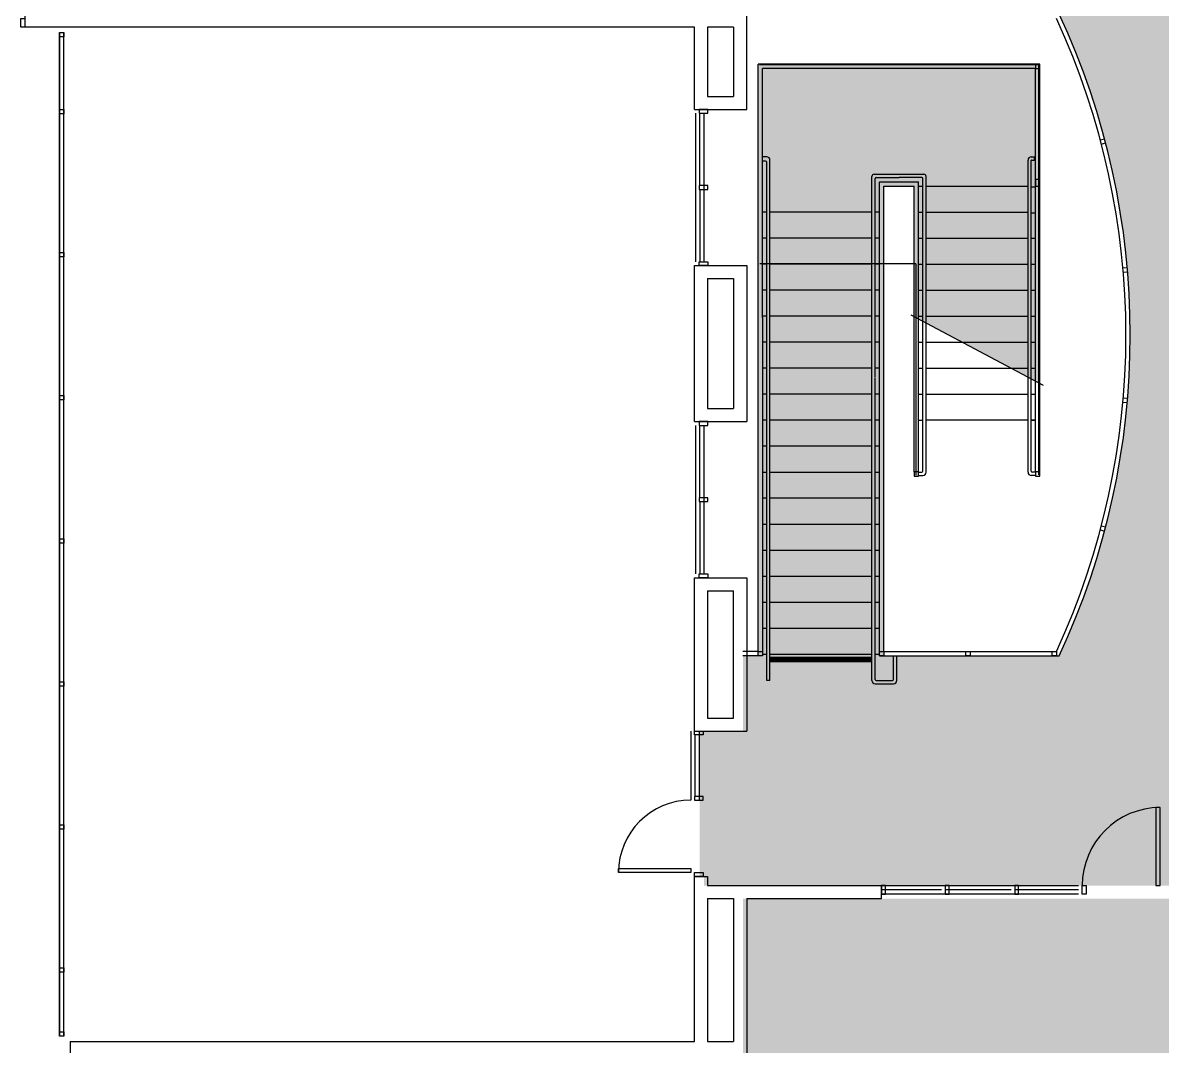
# Model space of a CAD drawing. Header units: inches. Extents: x 69173478 to 69175804, y 27696061 to 27697563.
# Drawn here: x 69174320 to 69174845, y 27696563 to 27697035 of the extents above; entities that cross this region are included whole.
import ezdxf

# ---------------------------------------------------------------- set-up
doc = ezdxf.new("R2010")
doc.units = ezdxf.units.IN
doc.header["$LTSCALE"] = 0.5
doc.header["$MEASUREMENT"] = 0
for name, color, linetype in [('A-DOOR', 2, 'Continuous'), ('A-FLOR', 3, 'Continuous'), ('A-GLAZ', 1, 'Continuous'), ('A-SITE', 3, 'Continuous'), ('A-WALL', 5, 'Continuous'), ('Rooms-Category-Color', 7, 'Continuous'), ('Rooms-College-Color', 7, 'Continuous'), ('Rooms-Department-Color', 7, 'Continuous'), ('Rooms-Division-Color', 7, 'Continuous')]:
    doc.layers.add(name, color=color, linetype=linetype)

msp = doc.modelspace()

# ---------------------------------------------------------------- hatches: boundary and pattern name
at = {"layer": 'Rooms-Category-Color', "true_color": 0xfa9ba3}
msp.add_hatch(color=241, dxfattribs=at).paths.add_polyline_path([(69174897.78, 27697422.84), (69175469.78, 27697422.84), (69175469.78, 27697302.84), (69175509.78, 27697302.84), (69175509.78, 27696558.84), (69175533.78, 27696558.84), (69175533.78, 27696498.84), (69175509.78, 27696498.84), (69175509.78, 27696336.84), (69175533.78, 27696336.84), (69175533.78, 27696210.84), (69174384.78, 27696210.84), (69174384.78, 27696228.84), (69174363.69, 27696228.84), (69174363.69, 27696526.84), (69174345.78, 27696526.84), (69174345.78, 27696558.84), (69174651.78, 27696558.84), (69174651.78, 27696630.84), (69174862.78, 27696630.84), (69174862.78, 27696660.84), (69174915.78, 27696660.84), (69174915.78, 27696558.84), (69175252.78, 27696558.84), (69175252.78, 27696783.84), (69175218.11, 27696783.84), (69175218.11, 27696846.84), (69175218.78, 27696846.84), (69175218.78, 27696855.84), (69175164.28, 27696855.84), (69175164.28, 27696875.13), (69175102.28, 27696875.13), (69175102.28, 27696969.84), (69174921.78, 27696969.84), (69174921.78, 27697179.84), (69174897.78, 27697179.84)])
at = {"layer": 'Rooms-Category-Color', "true_color": 0xadadad}
h = msp.add_hatch(color=253, dxfattribs=at)
edge = h.paths.add_edge_path()
edge.add_line((69175214.11, 27696783.84), (69175214.11, 27696846.84))
edge.add_line((69175214.11, 27696846.84), (69175212.78, 27696846.84))
edge.add_line((69175212.78, 27696846.84), (69175212.78, 27696849.84))
edge.add_line((69175212.78, 27696849.84), (69175158.28, 27696849.84))
edge.add_line((69175158.28, 27696849.84), (69175158.28, 27696869.13))
edge.add_line((69175158.28, 27696869.13), (69175102.28, 27696869.13))
edge.add_line((69175102.28, 27696869.13), (69175102.28, 27696849.84))
edge.add_line((69175102.28, 27696849.84), (69174936.28, 27696849.84))
edge.add_line((69174936.28, 27696849.84), (69174936.28, 27696963.84))
edge.add_line((69174936.28, 27696963.84), (69174915.78, 27696963.84))
edge.add_line((69174915.78, 27696963.84), (69174915.78, 27697173.84))
edge.add_line((69174915.78, 27697173.84), (69174891.78, 27697173.84))
edge.add_line((69174891.78, 27697173.84), (69174891.78, 27697258.84))
edge.add_line((69174891.78, 27697258.84), (69174675.78, 27697258.84))
edge.add_line((69174675.78, 27697258.84), (69174675.78, 27697173.84))
edge.add_line((69174675.78, 27697173.84), (69174651.78, 27697173.84))
edge.add_line((69174651.78, 27697173.84), (69174651.78, 27697038.84))
edge.add_line((69174651.78, 27697038.84), (69174797.7, 27697038.84))
edge.add_arc((69174479.43, 27696890.84), 351, -24.939, 24.939, ccw=False)
edge.add_line((69174797.7, 27696742.84), (69174716.78, 27696742.84))
edge.add_line((69174716.78, 27696742.84), (69174716.78, 27696959.47))
edge.add_line((69174716.78, 27696959.47), (69174730.78, 27696959.47))
edge.add_line((69174730.78, 27696959.47), (69174730.78, 27696899.14))
edge.add_line((69174730.78, 27696899.14), (69174788.78, 27696868.32))
edge.add_line((69174788.78, 27696868.32), (69174788.78, 27697015.72))
edge.add_line((69174788.78, 27697015.72), (69174658.78, 27697015.72))
edge.add_line((69174658.78, 27697015.72), (69174658.78, 27696742.84))
edge.add_line((69174658.78, 27696742.84), (69174651.78, 27696742.84))
edge.add_line((69174651.78, 27696742.84), (69174651.78, 27696708.09))
edge.add_line((69174651.78, 27696708.09), (69174631.78, 27696708.09))
edge.add_line((69174631.78, 27696708.09), (69174631.78, 27696641.09))
edge.add_line((69174631.78, 27696641.09), (69174633.78, 27696641.09))
edge.add_line((69174633.78, 27696641.09), (69174633.78, 27696636.84))
edge.add_line((69174633.78, 27696636.84), (69174856.78, 27696636.84))
edge.add_line((69174856.78, 27696636.84), (69174856.78, 27696666.84))
edge.add_line((69174856.78, 27696666.84), (69174915.78, 27696666.84))
edge.add_line((69174915.78, 27696666.84), (69174915.78, 27696783.84))
edge.add_line((69174915.78, 27696783.84), (69175214.11, 27696783.84))
at = {"layer": 'Rooms-College-Color', "true_color": 0xadadad}
msp.add_hatch(color=253, dxfattribs=at).paths.add_polyline_path([(69174897.78, 27697422.84), (69175469.78, 27697422.84), (69175469.78, 27697302.84), (69175509.78, 27697302.84), (69175509.78, 27696558.84), (69175533.78, 27696558.84), (69175533.78, 27696498.84), (69175509.78, 27696498.84), (69175509.78, 27696336.84), (69175533.78, 27696336.84), (69175533.78, 27696210.84), (69174384.78, 27696210.84), (69174384.78, 27696228.84), (69174363.69, 27696228.84), (69174363.69, 27696526.84), (69174345.78, 27696526.84), (69174345.78, 27696558.84), (69174651.78, 27696558.84), (69174651.78, 27696630.84), (69174862.78, 27696630.84), (69174862.78, 27696660.84), (69174915.78, 27696660.84), (69174915.78, 27696558.84), (69175252.78, 27696558.84), (69175252.78, 27696783.84), (69175218.11, 27696783.84), (69175218.11, 27696846.84), (69175218.78, 27696846.84), (69175218.78, 27696855.84), (69175164.28, 27696855.84), (69175164.28, 27696875.13), (69175102.28, 27696875.13), (69175102.28, 27696969.84), (69174921.78, 27696969.84), (69174921.78, 27697179.84), (69174897.78, 27697179.84)])
h = msp.add_hatch(color=253, dxfattribs=at)
edge = h.paths.add_edge_path()
edge.add_line((69175214.11, 27696783.84), (69175214.11, 27696846.84))
edge.add_line((69175214.11, 27696846.84), (69175212.78, 27696846.84))
edge.add_line((69175212.78, 27696846.84), (69175212.78, 27696849.84))
edge.add_line((69175212.78, 27696849.84), (69175158.28, 27696849.84))
edge.add_line((69175158.28, 27696849.84), (69175158.28, 27696869.13))
edge.add_line((69175158.28, 27696869.13), (69175102.28, 27696869.13))
edge.add_line((69175102.28, 27696869.13), (69175102.28, 27696849.84))
edge.add_line((69175102.28, 27696849.84), (69174936.28, 27696849.84))
edge.add_line((69174936.28, 27696849.84), (69174936.28, 27696963.84))
edge.add_line((69174936.28, 27696963.84), (69174915.78, 27696963.84))
edge.add_line((69174915.78, 27696963.84), (69174915.78, 27697173.84))
edge.add_line((69174915.78, 27697173.84), (69174891.78, 27697173.84))
edge.add_line((69174891.78, 27697173.84), (69174891.78, 27697258.84))
edge.add_line((69174891.78, 27697258.84), (69174675.78, 27697258.84))
edge.add_line((69174675.78, 27697258.84), (69174675.78, 27697173.84))
edge.add_line((69174675.78, 27697173.84), (69174651.78, 27697173.84))
edge.add_line((69174651.78, 27697173.84), (69174651.78, 27697038.84))
edge.add_line((69174651.78, 27697038.84), (69174797.7, 27697038.84))
edge.add_arc((69174479.43, 27696890.84), 351, -24.939, 24.939, ccw=False)
edge.add_line((69174797.7, 27696742.84), (69174716.78, 27696742.84))
edge.add_line((69174716.78, 27696742.84), (69174716.78, 27696959.47))
edge.add_line((69174716.78, 27696959.47), (69174730.78, 27696959.47))
edge.add_line((69174730.78, 27696959.47), (69174730.78, 27696899.14))
edge.add_line((69174730.78, 27696899.14), (69174788.78, 27696868.32))
edge.add_line((69174788.78, 27696868.32), (69174788.78, 27697015.72))
edge.add_line((69174788.78, 27697015.72), (69174658.78, 27697015.72))
edge.add_line((69174658.78, 27697015.72), (69174658.78, 27696742.84))
edge.add_line((69174658.78, 27696742.84), (69174651.78, 27696742.84))
edge.add_line((69174651.78, 27696742.84), (69174651.78, 27696708.09))
edge.add_line((69174651.78, 27696708.09), (69174631.78, 27696708.09))
edge.add_line((69174631.78, 27696708.09), (69174631.78, 27696641.09))
edge.add_line((69174631.78, 27696641.09), (69174633.78, 27696641.09))
edge.add_line((69174633.78, 27696641.09), (69174633.78, 27696636.84))
edge.add_line((69174633.78, 27696636.84), (69174856.78, 27696636.84))
edge.add_line((69174856.78, 27696636.84), (69174856.78, 27696666.84))
edge.add_line((69174856.78, 27696666.84), (69174915.78, 27696666.84))
edge.add_line((69174915.78, 27696666.84), (69174915.78, 27696783.84))
edge.add_line((69174915.78, 27696783.84), (69175214.11, 27696783.84))
at = {"layer": 'Rooms-Department-Color', "true_color": 0x80bc67}
msp.add_hatch(color=83, dxfattribs=at).paths.add_polyline_path([(69174897.78, 27697422.84), (69175469.78, 27697422.84), (69175469.78, 27697302.84), (69175509.78, 27697302.84), (69175509.78, 27696558.84), (69175533.78, 27696558.84), (69175533.78, 27696498.84), (69175509.78, 27696498.84), (69175509.78, 27696336.84), (69175533.78, 27696336.84), (69175533.78, 27696210.84), (69174384.78, 27696210.84), (69174384.78, 27696228.84), (69174363.69, 27696228.84), (69174363.69, 27696526.84), (69174345.78, 27696526.84), (69174345.78, 27696558.84), (69174651.78, 27696558.84), (69174651.78, 27696630.84), (69174862.78, 27696630.84), (69174862.78, 27696660.84), (69174915.78, 27696660.84), (69174915.78, 27696558.84), (69175252.78, 27696558.84), (69175252.78, 27696783.84), (69175218.11, 27696783.84), (69175218.11, 27696846.84), (69175218.78, 27696846.84), (69175218.78, 27696855.84), (69175164.28, 27696855.84), (69175164.28, 27696875.13), (69175102.28, 27696875.13), (69175102.28, 27696969.84), (69174921.78, 27696969.84), (69174921.78, 27697179.84), (69174897.78, 27697179.84)])
at = {"layer": 'Rooms-Department-Color', "true_color": 0xacacac}
h = msp.add_hatch(color=253, dxfattribs=at)
edge = h.paths.add_edge_path()
edge.add_line((69175214.11, 27696783.84), (69175214.11, 27696846.84))
edge.add_line((69175214.11, 27696846.84), (69175212.78, 27696846.84))
edge.add_line((69175212.78, 27696846.84), (69175212.78, 27696849.84))
edge.add_line((69175212.78, 27696849.84), (69175158.28, 27696849.84))
edge.add_line((69175158.28, 27696849.84), (69175158.28, 27696869.13))
edge.add_line((69175158.28, 27696869.13), (69175102.28, 27696869.13))
edge.add_line((69175102.28, 27696869.13), (69175102.28, 27696849.84))
edge.add_line((69175102.28, 27696849.84), (69174936.28, 27696849.84))
edge.add_line((69174936.28, 27696849.84), (69174936.28, 27696963.84))
edge.add_line((69174936.28, 27696963.84), (69174915.78, 27696963.84))
edge.add_line((69174915.78, 27696963.84), (69174915.78, 27697173.84))
edge.add_line((69174915.78, 27697173.84), (69174891.78, 27697173.84))
edge.add_line((69174891.78, 27697173.84), (69174891.78, 27697258.84))
edge.add_line((69174891.78, 27697258.84), (69174675.78, 27697258.84))
edge.add_line((69174675.78, 27697258.84), (69174675.78, 27697173.84))
edge.add_line((69174675.78, 27697173.84), (69174651.78, 27697173.84))
edge.add_line((69174651.78, 27697173.84), (69174651.78, 27697038.84))
edge.add_line((69174651.78, 27697038.84), (69174797.7, 27697038.84))
edge.add_arc((69174479.43, 27696890.84), 351, -24.939, 24.939, ccw=False)
edge.add_line((69174797.7, 27696742.84), (69174716.78, 27696742.84))
edge.add_line((69174716.78, 27696742.84), (69174716.78, 27696959.47))
edge.add_line((69174716.78, 27696959.47), (69174730.78, 27696959.47))
edge.add_line((69174730.78, 27696959.47), (69174730.78, 27696899.14))
edge.add_line((69174730.78, 27696899.14), (69174788.78, 27696868.32))
edge.add_line((69174788.78, 27696868.32), (69174788.78, 27697015.72))
edge.add_line((69174788.78, 27697015.72), (69174658.78, 27697015.72))
edge.add_line((69174658.78, 27697015.72), (69174658.78, 27696742.84))
edge.add_line((69174658.78, 27696742.84), (69174651.78, 27696742.84))
edge.add_line((69174651.78, 27696742.84), (69174651.78, 27696708.09))
edge.add_line((69174651.78, 27696708.09), (69174631.78, 27696708.09))
edge.add_line((69174631.78, 27696708.09), (69174631.78, 27696641.09))
edge.add_line((69174631.78, 27696641.09), (69174633.78, 27696641.09))
edge.add_line((69174633.78, 27696641.09), (69174633.78, 27696636.84))
edge.add_line((69174633.78, 27696636.84), (69174856.78, 27696636.84))
edge.add_line((69174856.78, 27696636.84), (69174856.78, 27696666.84))
edge.add_line((69174856.78, 27696666.84), (69174915.78, 27696666.84))
edge.add_line((69174915.78, 27696666.84), (69174915.78, 27696783.84))
edge.add_line((69174915.78, 27696783.84), (69175214.11, 27696783.84))
at = {"layer": 'Rooms-Division-Color', "true_color": 0x80bc67}
msp.add_hatch(color=83, dxfattribs=at).paths.add_polyline_path([(69174897.78, 27697422.84), (69175469.78, 27697422.84), (69175469.78, 27697302.84), (69175509.78, 27697302.84), (69175509.78, 27696558.84), (69175533.78, 27696558.84), (69175533.78, 27696498.84), (69175509.78, 27696498.84), (69175509.78, 27696336.84), (69175533.78, 27696336.84), (69175533.78, 27696210.84), (69174384.78, 27696210.84), (69174384.78, 27696228.84), (69174363.69, 27696228.84), (69174363.69, 27696526.84), (69174345.78, 27696526.84), (69174345.78, 27696558.84), (69174651.78, 27696558.84), (69174651.78, 27696630.84), (69174862.78, 27696630.84), (69174862.78, 27696660.84), (69174915.78, 27696660.84), (69174915.78, 27696558.84), (69175252.78, 27696558.84), (69175252.78, 27696783.84), (69175218.11, 27696783.84), (69175218.11, 27696846.84), (69175218.78, 27696846.84), (69175218.78, 27696855.84), (69175164.28, 27696855.84), (69175164.28, 27696875.13), (69175102.28, 27696875.13), (69175102.28, 27696969.84), (69174921.78, 27696969.84), (69174921.78, 27697179.84), (69174897.78, 27697179.84)])
at = {"layer": 'Rooms-Division-Color', "true_color": 0xadadad}
h = msp.add_hatch(color=253, dxfattribs=at)
edge = h.paths.add_edge_path()
edge.add_line((69175214.11, 27696783.84), (69175214.11, 27696846.84))
edge.add_line((69175214.11, 27696846.84), (69175212.78, 27696846.84))
edge.add_line((69175212.78, 27696846.84), (69175212.78, 27696849.84))
edge.add_line((69175212.78, 27696849.84), (69175158.28, 27696849.84))
edge.add_line((69175158.28, 27696849.84), (69175158.28, 27696869.13))
edge.add_line((69175158.28, 27696869.13), (69175102.28, 27696869.13))
edge.add_line((69175102.28, 27696869.13), (69175102.28, 27696849.84))
edge.add_line((69175102.28, 27696849.84), (69174936.28, 27696849.84))
edge.add_line((69174936.28, 27696849.84), (69174936.28, 27696963.84))
edge.add_line((69174936.28, 27696963.84), (69174915.78, 27696963.84))
edge.add_line((69174915.78, 27696963.84), (69174915.78, 27697173.84))
edge.add_line((69174915.78, 27697173.84), (69174891.78, 27697173.84))
edge.add_line((69174891.78, 27697173.84), (69174891.78, 27697258.84))
edge.add_line((69174891.78, 27697258.84), (69174675.78, 27697258.84))
edge.add_line((69174675.78, 27697258.84), (69174675.78, 27697173.84))
edge.add_line((69174675.78, 27697173.84), (69174651.78, 27697173.84))
edge.add_line((69174651.78, 27697173.84), (69174651.78, 27697038.84))
edge.add_line((69174651.78, 27697038.84), (69174797.7, 27697038.84))
edge.add_arc((69174479.43, 27696890.84), 351, -24.939, 24.939, ccw=False)
edge.add_line((69174797.7, 27696742.84), (69174716.78, 27696742.84))
edge.add_line((69174716.78, 27696742.84), (69174716.78, 27696959.47))
edge.add_line((69174716.78, 27696959.47), (69174730.78, 27696959.47))
edge.add_line((69174730.78, 27696959.47), (69174730.78, 27696899.14))
edge.add_line((69174730.78, 27696899.14), (69174788.78, 27696868.32))
edge.add_line((69174788.78, 27696868.32), (69174788.78, 27697015.72))
edge.add_line((69174788.78, 27697015.72), (69174658.78, 27697015.72))
edge.add_line((69174658.78, 27697015.72), (69174658.78, 27696742.84))
edge.add_line((69174658.78, 27696742.84), (69174651.78, 27696742.84))
edge.add_line((69174651.78, 27696742.84), (69174651.78, 27696708.09))
edge.add_line((69174651.78, 27696708.09), (69174631.78, 27696708.09))
edge.add_line((69174631.78, 27696708.09), (69174631.78, 27696641.09))
edge.add_line((69174631.78, 27696641.09), (69174633.78, 27696641.09))
edge.add_line((69174633.78, 27696641.09), (69174633.78, 27696636.84))
edge.add_line((69174633.78, 27696636.84), (69174856.78, 27696636.84))
edge.add_line((69174856.78, 27696636.84), (69174856.78, 27696666.84))
edge.add_line((69174856.78, 27696666.84), (69174915.78, 27696666.84))
edge.add_line((69174915.78, 27696666.84), (69174915.78, 27696783.84))
edge.add_line((69174915.78, 27696783.84), (69175214.11, 27696783.84))

# ---------------------------------------------------------------- linework, layer by layer
at = {"layer": 'A-DOOR'}
for points in [[(69174844.28, 27696636.84), (69174844.28, 27696672.84), (69174842.28, 27696672.84), (69174842.28, 27696636.84)], [(69174627.78, 27696642.84), (69174594.41, 27696642.84), (69174594.41, 27696644.7), (69174627.78, 27696644.7)]]:
    msp.add_lwpolyline(points, close=True, dxfattribs=at)
for centre, radius in [((69174627.78, 27696642.84), 33.38), ((69174844.28, 27696636.84), 36)]:
    msp.add_arc(centre, radius, 90, 180, dxfattribs=at)
at = {"layer": 'A-FLOR'}
for p, q in [((69174788.78, 27697015.72), (69174658.78, 27697015.72)), ((69174658.78, 27696899.89), (69174658.78, 27697015.72)), ((69174788.78, 27696868.32), (69174788.78, 27697015.72)), ((69174786.78, 27697013.72), (69174660.78, 27697013.72)), ((69174660.78, 27696898.83), (69174660.78, 27697013.72)), ((69174786.78, 27696869.39), (69174786.78, 27697013.72)), ((69174816.63, 27696980.81), (69174818.57, 27696981.32)), ((69174817.14, 27696978.88), (69174819.08, 27696979.39)), ((69174662.78, 27696972.97), (69174660.78, 27696972.97)), ((69174784.78, 27696972.97), (69174786.28, 27696972.97)), ((69174786.28, 27696971.47), (69174786.28, 27696972.97)), ((69174662.28, 27696970.97), (69174660.78, 27696970.97)), ((69174662.78, 27696897.77), (69174662.78, 27696970.54)), ((69174664.28, 27696896.71), (69174664.28, 27696971.47)), ((69174783.28, 27696871.25), (69174783.28, 27696971.47)), ((69174784.78, 27696870.45), (69174784.78, 27696971.27)), ((69174784.98, 27696971.47), (69174786.28, 27696971.47)), ((69174711.28, 27696872), (69174711.28, 27696963.97)), ((69174712.28, 27696964.97), (69174735.28, 27696964.97)), ((69174712.78, 27696871.21), (69174712.78, 27696962.97)), ((69174713.28, 27696963.47), (69174723.78, 27696963.47)), ((69174734.28, 27696963.47), (69174723.78, 27696963.47)), ((69174734.78, 27696897.01), (69174734.78, 27696962.97)), ((69174736.28, 27696896.21), (69174736.28, 27696963.97)), ((69174714.78, 27696870.15), (69174714.78, 27696961.47)), ((69174714.78, 27696961.47), (69174732.78, 27696961.47)), ((69174716.78, 27696869.03), (69174716.78, 27696959.47)), ((69174716.78, 27696959.47), (69174730.78, 27696959.47)), ((69174730.78, 27696899.14), (69174730.78, 27696959.47)), ((69174732.78, 27696898.07), (69174732.78, 27696961.47)), ((69174732.78, 27696959.47), (69174734.78, 27696959.47)), ((69174736.28, 27696959.47), (69174783.28, 27696959.47)), ((69174784.78, 27696959.22), (69174786.78, 27696959.22)), ((69174662.78, 27696947.47), (69174660.78, 27696947.47)), ((69174711.28, 27696947.47), (69174664.28, 27696947.47)), ((69174714.78, 27696947.47), (69174712.78, 27696947.47)), ((69174714.78, 27696870.15), (69174714.78, 27696947.47)), ((69174736.28, 27696947.47), (69174783.28, 27696947.47)), ((69174784.78, 27696947.22), (69174786.78, 27696947.22)), ((69174662.78, 27696935.47), (69174660.78, 27696935.47)), ((69174711.28, 27696935.47), (69174664.28, 27696935.47)), ((69174714.78, 27696935.47), (69174712.78, 27696935.47)), ((69174732.78, 27696935.47), (69174734.78, 27696935.47)), ((69174736.28, 27696935.47), (69174783.28, 27696935.47)), ((69174784.78, 27696935.47), (69174786.78, 27696935.47)), ((69174662.78, 27696923.47), (69174660.78, 27696923.47)), ((69174711.28, 27696923.47), (69174664.28, 27696923.47)), ((69174714.78, 27696923.47), (69174712.78, 27696923.47)), ((69174827.05, 27696921.8), (69174829.05, 27696921.97)), ((69174827.22, 27696919.81), (69174829.22, 27696919.98)), ((69174658.78, 27696744.84), (69174658.78, 27696899.89)), ((69174790.35, 27696867.49), (69174729.35, 27696899.89)), ((69174730.78, 27696827.72), (69174730.78, 27696899.14)), ((69174660.78, 27696898.83), (69174660.78, 27696742.84)), ((69174662.78, 27696731.47), (69174662.78, 27696897.77)), ((69174664.28, 27696731.47), (69174664.28, 27696896.71)), ((69174732.78, 27696825.97), (69174732.78, 27696898.07)), ((69174734.78, 27696883.6), (69174734.78, 27696897.01)), ((69174736.28, 27696884.76), (69174736.28, 27696896.21)), ((69174736.28, 27696827.47), (69174736.28, 27696889.26)), ((69174734.78, 27696827.97), (69174734.78, 27696888.1)), ((69174711.28, 27696731.47), (69174711.28, 27696872)), ((69174712.78, 27696731.97), (69174712.78, 27696870.94)), ((69174714.78, 27696742.84), (69174714.78, 27696870.15)), ((69174716.78, 27696744.84), (69174716.78, 27696869.08)), ((69174783.28, 27696827.47), (69174783.28, 27696871.25)), ((69174784.78, 27696827.97), (69174784.78, 27696870.45)), ((69174786.78, 27696827.72), (69174786.78, 27696869.39)), ((69174788.78, 27696827.72), (69174788.78, 27696868.32)), ((69174827.05, 27696859.88), (69174829.05, 27696859.71)), ((69174827.22, 27696861.88), (69174829.22, 27696861.71)), ((69174732.78, 27696827.47), (69174734.28, 27696827.47)), ((69174732.78, 27696825.97), (69174734.78, 27696825.97)), ((69174786.78, 27696825.97), (69174784.78, 27696825.97)), ((69174786.78, 27696827.47), (69174785.28, 27696827.47)), ((69174816.63, 27696800.87), (69174818.57, 27696800.36)), ((69174817.14, 27696802.81), (69174819.08, 27696802.3)), ((69174658.78, 27696744.84), (69174651.78, 27696744.84)), ((69174658.78, 27696742.84), (69174651.78, 27696742.84)), ((69174664.28, 27696742.22), (69174711.28, 27696742.22)), ((69174664.28, 27696741.78), (69174711.28, 27696741.78)), ((69174664.28, 27696741.41), (69174711.28, 27696741.41)), ((69174714.78, 27696742.84), (69174797.7, 27696742.84)), ((69174716.78, 27696744.84), (69174796.42, 27696744.84)), ((69174721.28, 27696731.97), (69174721.28, 27696742.84)), ((69174722.78, 27696731.47), (69174722.78, 27696742.84)), ((69174664.28, 27696741.03), (69174711.28, 27696741.03)), ((69174664.28, 27696740.66), (69174711.28, 27696740.66)), ((69174664.28, 27696740.22), (69174711.28, 27696740.22)), ((69174713.28, 27696731.47), (69174720.78, 27696731.47)), ((69174712.78, 27696729.97), (69174721.28, 27696729.97))]:
    msp.add_line(p, q, dxfattribs=at)
for points in [[(69174788.2, 27696826.28), (69174788.2, 27697015.47), (69174659.46, 27697015.47)], [(69174732.78, 27696947.47), (69174734.78, 27696947.47)], [(69174731.54, 27696923.58), (69174659.65, 27696923.58)], [(69174731.54, 27696923.58), (69174731.54, 27696826.2)], [(69174732.78, 27696923.47), (69174734.78, 27696923.47)], [(69174736.28, 27696923.47), (69174783.28, 27696923.47)], [(69174784.78, 27696923.47), (69174786.78, 27696923.47)], [(69174662.78, 27696911.47), (69174660.78, 27696911.47)], [(69174711.28, 27696911.47), (69174664.28, 27696911.47)], [(69174714.78, 27696911.47), (69174712.78, 27696911.47)], [(69174732.78, 27696911.47), (69174734.78, 27696911.47)], [(69174736.28, 27696911.47), (69174783.28, 27696911.47)], [(69174784.78, 27696911.47), (69174786.78, 27696911.47)], [(69174662.78, 27696899.47), (69174660.78, 27696899.47)], [(69174711.28, 27696899.47), (69174664.28, 27696899.47)], [(69174714.78, 27696899.47), (69174712.78, 27696899.47)], [(69174732.78, 27696899.47), (69174734.78, 27696899.47)], [(69174736.28, 27696899.47), (69174783.28, 27696899.47)], [(69174784.78, 27696899.47), (69174786.78, 27696899.47)], [(69174662.78, 27696887.47), (69174660.78, 27696887.47)], [(69174681.33, 27696887.47), (69174664.28, 27696887.47)], [(69174711.28, 27696887.47), (69174681.33, 27696887.47)], [(69174714.78, 27696887.47), (69174712.78, 27696887.47)], [(69174732.78, 27696887.47), (69174734.78, 27696887.47)], [(69174736.28, 27696887.47), (69174752.75, 27696887.47)], [(69174752.75, 27696887.47), (69174783.28, 27696887.47)], [(69174784.78, 27696887.47), (69174786.78, 27696887.47)], [(69174662.78, 27696875.47), (69174660.78, 27696875.47)], [(69174711.28, 27696875.47), (69174664.28, 27696875.47)], [(69174714.78, 27696875.47), (69174712.78, 27696875.47)], [(69174732.78, 27696875.47), (69174734.78, 27696875.47)], [(69174736.28, 27696875.47), (69174775.34, 27696875.47)], [(69174775.34, 27696875.47), (69174783.28, 27696875.47)], [(69174784.78, 27696875.47), (69174786.78, 27696875.47)], [(69174662.78, 27696863.47), (69174660.78, 27696863.47)], [(69174711.28, 27696863.47), (69174664.28, 27696863.47)], [(69174714.78, 27696863.47), (69174712.78, 27696863.47)], [(69174732.78, 27696863.47), (69174734.78, 27696863.47)], [(69174732.78, 27696863.47), (69174734.78, 27696863.47)], [(69174736.28, 27696863.47), (69174783.28, 27696863.47)], [(69174736.28, 27696863.47), (69174783.28, 27696863.47)], [(69174784.78, 27696863.47), (69174786.78, 27696863.47)], [(69174784.78, 27696863.47), (69174786.78, 27696863.47)], [(69174662.78, 27696851.47), (69174660.78, 27696851.47)], [(69174711.28, 27696851.47), (69174664.28, 27696851.47)], [(69174714.78, 27696851.47), (69174712.78, 27696851.47)], [(69174732.78, 27696851.47), (69174734.78, 27696851.47)], [(69174783.28, 27696851.47), (69174736.28, 27696851.47)], [(69174783.28, 27696851.47), (69174736.28, 27696851.47)], [(69174786.66, 27696851.47), (69174784.78, 27696851.47)], [(69174786.66, 27696851.47), (69174784.78, 27696851.47)], [(69174784.78, 27696851.47), (69174786.78, 27696851.47)], [(69174662.78, 27696839.47), (69174660.78, 27696839.47)], [(69174711.28, 27696839.47), (69174664.28, 27696839.47)], [(69174714.78, 27696839.47), (69174712.78, 27696839.47)], [(69174660.78, 27696827.47), (69174662.78, 27696827.47)], [(69174664.28, 27696827.47), (69174711.28, 27696827.47)], [(69174712.78, 27696827.47), (69174714.78, 27696827.47)], [(69174662.78, 27696815.47), (69174660.78, 27696815.47)], [(69174711.28, 27696815.47), (69174664.28, 27696815.47)], [(69174714.78, 27696815.47), (69174712.78, 27696815.47)], [(69174662.78, 27696803.47), (69174660.78, 27696803.47)], [(69174711.28, 27696803.47), (69174664.28, 27696803.47)], [(69174714.78, 27696803.47), (69174712.78, 27696803.47)], [(69174662.78, 27696791.47), (69174660.78, 27696791.47)], [(69174711.28, 27696791.47), (69174664.28, 27696791.47)], [(69174714.78, 27696791.47), (69174712.78, 27696791.47)], [(69174662.78, 27696779.47), (69174660.78, 27696779.47)], [(69174711.28, 27696779.47), (69174664.28, 27696779.47)], [(69174714.78, 27696779.47), (69174712.78, 27696779.47)], [(69174662.78, 27696767.47), (69174660.78, 27696767.47)], [(69174711.28, 27696767.47), (69174664.28, 27696767.47)], [(69174714.78, 27696767.47), (69174712.78, 27696767.47)], [(69174662.78, 27696755.47), (69174660.78, 27696755.47)], [(69174711.28, 27696755.47), (69174664.28, 27696755.47)], [(69174714.78, 27696755.47), (69174712.78, 27696755.47)], [(69174662.78, 27696743.47), (69174660.78, 27696743.47)], [(69174711.28, 27696743.47), (69174664.28, 27696743.47)], [(69174714.78, 27696743.47), (69174712.78, 27696743.47)], [(69174664.28, 27696731.47), (69174662.78, 27696731.47)]]:
    msp.add_lwpolyline(points, dxfattribs=at)
for points in [[(69174788.78, 27697013.72), (69174788.78, 27697015.72), (69174786.78, 27697015.72), (69174786.78, 27697013.72)], [(69174788.78, 27696959.47), (69174788.78, 27696962.47), (69174786.78, 27696962.47), (69174786.78, 27696959.47)], [(69174732.78, 27696825.72), (69174732.78, 27696827.72), (69174730.78, 27696827.72), (69174730.78, 27696825.72)], [(69174788.78, 27696825.72), (69174788.78, 27696827.72), (69174786.78, 27696827.72), (69174786.78, 27696825.72)], [(69174658.78, 27696742.84), (69174658.78, 27696744.84), (69174660.78, 27696744.84), (69174660.78, 27696742.84)], [(69174714.78, 27696744.84), (69174716.78, 27696744.84), (69174716.78, 27696742.84), (69174714.78, 27696742.84)], [(69174754.6, 27696742.84), (69174754.6, 27696744.84), (69174756.6, 27696744.84), (69174756.6, 27696742.84)], [(69174794.42, 27696742.84), (69174794.42, 27696744.84), (69174796.42, 27696744.84), (69174796.42, 27696742.84)]]:
    msp.add_lwpolyline(points, close=True, dxfattribs=at)
for centre, radius, start, end in [((69174479.43, 27696890.84), 349, 335.2703, 24.7297), ((69174479.43, 27696890.84), 351, 335.061, 24.939), ((69174662.78, 27696971.47), 1.5, 0, 90), ((69174784.78, 27696971.47), 1.5, 90, 180), ((69174662.28, 27696970.47), 0.5, 0, 90), ((69174784.98, 27696971.27), 0.2, 90, 180), ((69174712.28, 27696963.97), 1, 90, 180), ((69174713.28, 27696962.97), 0.5, 90, 180), ((69174734.28, 27696962.97), 0.5, 0, 90), ((69174735.28, 27696963.97), 1, 0, 90), ((69174734.28, 27696827.97), 0.5, 270, 0), ((69174734.78, 27696827.47), 1.5, 270, 0), ((69174784.78, 27696827.47), 1.5, 180, 270), ((69174785.28, 27696827.97), 0.5, 180, 270), ((69174712.78, 27696731.47), 1.5, 180, 270), ((69174713.28, 27696731.97), 0.5, 180, 270), ((69174720.78, 27696731.97), 0.5, 270, 0), ((69174721.28, 27696731.47), 1.5, 270, 0)]:
    msp.add_arc(centre, radius, start, end, dxfattribs=at)
at = {"layer": 'A-GLAZ'}
for p, q in [((69174629.92, 27696993.09), (69174629.92, 27696924.59)), ((69174631.92, 27696959.72), (69174631.92, 27696993.09)), ((69174633.92, 27696924.59), (69174633.92, 27696993.09)), ((69174631.92, 27696957.97), (69174631.92, 27696924.59)), ((69174629.92, 27696849.09), (69174629.92, 27696780.59)), ((69174631.92, 27696815.72), (69174631.92, 27696849.09)), ((69174633.92, 27696780.59), (69174633.92, 27696849.09)), ((69174631.92, 27696813.97), (69174631.92, 27696780.59)), ((69174627.78, 27696708.09), (69174627.78, 27696676.22)), ((69174629.78, 27696677.97), (69174629.78, 27696706.34)), ((69174631.78, 27696676.22), (69174631.78, 27696708.09)), ((69174715.78, 27696636.84), (69174806.53, 27696636.84)), ((69174743.37, 27696634.84), (69174715.78, 27696634.84)), ((69174806.53, 27696632.84), (69174715.78, 27696632.85)), ((69174775.45, 27696634.84), (69174745.12, 27696634.84)), ((69174806.53, 27696634.84), (69174777.2, 27696634.84))]:
    msp.add_line(p, q, dxfattribs=at)
at = {"layer": 'A-SITE'}
for p, q in [((69174336.66, 27697030.34), (69174336.66, 27696567.34)), ((69174336.66, 27696567.34), (69174336.66, 27697030.34)), ((69174338.66, 27696567.34), (69174338.66, 27697030.34)), ((69174338.66, 27696567.34), (69174338.66, 27697030.34))]:
    msp.add_line(p, q, dxfattribs=at)
for points in [[(69174336.66, 27697030.34), (69174338.66, 27697030.34), (69174338.66, 27697028.34), (69174336.66, 27697028.34)], [(69174336.66, 27696994.84), (69174338.66, 27696994.84), (69174338.66, 27696992.84), (69174336.66, 27696992.84)], [(69174336.66, 27696928.84), (69174338.66, 27696928.84), (69174338.66, 27696926.84), (69174336.66, 27696926.84)], [(69174336.66, 27696862.84), (69174338.66, 27696862.84), (69174338.66, 27696860.84), (69174336.66, 27696860.84)], [(69174336.66, 27696796.84), (69174338.66, 27696796.84), (69174338.66, 27696794.84), (69174336.66, 27696794.84)], [(69174336.66, 27696730.84), (69174338.66, 27696730.84), (69174338.66, 27696728.84), (69174336.66, 27696728.84)], [(69174336.66, 27696664.84), (69174338.66, 27696664.84), (69174338.66, 27696662.84), (69174336.66, 27696662.84)], [(69174336.66, 27696598.84), (69174338.66, 27696598.84), (69174338.66, 27696596.84), (69174336.66, 27696596.84)], [(69174336.66, 27696569.34), (69174338.66, 27696569.34), (69174338.66, 27696567.34), (69174336.66, 27696567.34)]]:
    msp.add_lwpolyline(points, close=True, dxfattribs=at)
at = {"layer": 'A-WALL'}
for p, q in [((69174653.53, 27696994.84), (69174653.53, 27697071.84)), ((69174320.58, 27697038.84), (69174320.58, 27697032.84)), ((69174533.53, 27697032.84), (69174320.58, 27697032.84)), ((69174629.53, 27697032.84), (69174533.53, 27697032.84)), ((69174629.53, 27696994.84), (69174629.53, 27697032.84)), ((69174647.53, 27697032.84), (69174635.53, 27697032.84)), ((69174635.53, 27697032.84), (69174635.53, 27697000.84)), ((69174647.53, 27697032.84), (69174647.53, 27697000.84)), ((69174635.53, 27697000.84), (69174647.53, 27697000.84)), ((69174629.53, 27696994.84), (69174653.53, 27696994.84)), ((69174629.53, 27696922.84), (69174653.53, 27696922.84)), ((69174629.53, 27696850.84), (69174629.53, 27696922.84)), ((69174653.53, 27696922.84), (69174653.53, 27696850.84)), ((69174635.53, 27696916.84), (69174647.53, 27696916.84)), ((69174635.53, 27696916.84), (69174635.53, 27696856.84)), ((69174647.53, 27696916.84), (69174647.53, 27696856.84)), ((69174635.53, 27696856.84), (69174647.53, 27696856.84)), ((69174629.53, 27696850.84), (69174653.53, 27696850.84)), ((69174629.53, 27696778.84), (69174653.53, 27696778.84)), ((69174629.53, 27696708.09), (69174629.53, 27696778.84)), ((69174653.53, 27696778.84), (69174653.53, 27696708.09)), ((69174635.53, 27696772.84), (69174647.53, 27696772.84)), ((69174635.53, 27696772.84), (69174635.53, 27696714.09)), ((69174647.53, 27696714.09), (69174647.53, 27696772.84)), ((69174635.53, 27696714.09), (69174647.53, 27696714.09)), ((69174629.53, 27696708.09), (69174653.53, 27696708.09)), ((69174629.53, 27696641.09), (69174635.53, 27696641.09)), ((69174629.53, 27696564.84), (69174629.53, 27696641.09)), ((69174635.53, 27696641.09), (69174635.53, 27696636.84)), ((69174635.53, 27696636.84), (69174715.78, 27696636.84)), ((69174715.78, 27696630.84), (69174715.78, 27696636.84)), ((69174635.53, 27696630.84), (69174635.53, 27696564.84)), ((69174635.53, 27696630.84), (69174647.53, 27696630.84)), ((69174647.53, 27696630.84), (69174647.53, 27696564.84)), ((69174653.53, 27696630.84), (69174715.78, 27696630.84)), ((69174653.53, 27696630.84), (69174653.53, 27696558.84)), ((69174341.53, 27696564.84), (69174341.53, 27696520.84)), ((69174341.53, 27696564.84), (69174629.53, 27696564.84)), ((69174635.53, 27696564.84), (69174647.53, 27696564.84))]:
    msp.add_line(p, q, dxfattribs=at)
for points in [[(69174320.58, 27697032.84), (69174318.83, 27697032.84), (69174318.83, 27697036.84), (69174320.58, 27697036.84)], [(69174631.67, 27696994.84), (69174631.67, 27696993.09), (69174635.67, 27696993.09), (69174635.67, 27696994.84)], [(69174631.67, 27696959.72), (69174631.67, 27696957.97), (69174635.67, 27696957.97), (69174635.67, 27696959.72)], [(69174631.67, 27696922.84), (69174631.67, 27696924.59), (69174635.67, 27696924.59), (69174635.67, 27696922.84)], [(69174631.67, 27696850.84), (69174631.67, 27696849.09), (69174635.67, 27696849.09), (69174635.67, 27696850.84)], [(69174631.67, 27696815.72), (69174631.67, 27696813.97), (69174635.67, 27696813.97), (69174635.67, 27696815.72)], [(69174631.67, 27696778.84), (69174631.67, 27696780.59), (69174635.67, 27696780.59), (69174635.67, 27696778.84)], [(69174633.53, 27696708.09), (69174633.53, 27696706.34), (69174629.53, 27696706.34), (69174629.53, 27696708.09)], [(69174633.53, 27696676.22), (69174633.53, 27696677.97), (69174629.53, 27696677.97), (69174629.53, 27696676.22)], [(69174633.53, 27696642.84), (69174633.53, 27696641.09), (69174629.53, 27696641.09), (69174629.53, 27696642.84)], [(69174715.78, 27696632.84), (69174717.53, 27696632.84), (69174717.53, 27696636.84), (69174715.78, 27696636.84)], [(69174745.12, 27696632.84), (69174746.87, 27696632.84), (69174746.87, 27696636.84), (69174745.12, 27696636.84)], [(69174777.2, 27696632.84), (69174778.95, 27696632.84), (69174778.95, 27696636.84), (69174777.2, 27696636.84)], [(69174810.03, 27696632.84), (69174808.28, 27696632.84), (69174808.28, 27696636.84), (69174810.03, 27696636.84)]]:
    msp.add_lwpolyline(points, close=True, dxfattribs=at)

doc.saveas('drawing.dxf')
